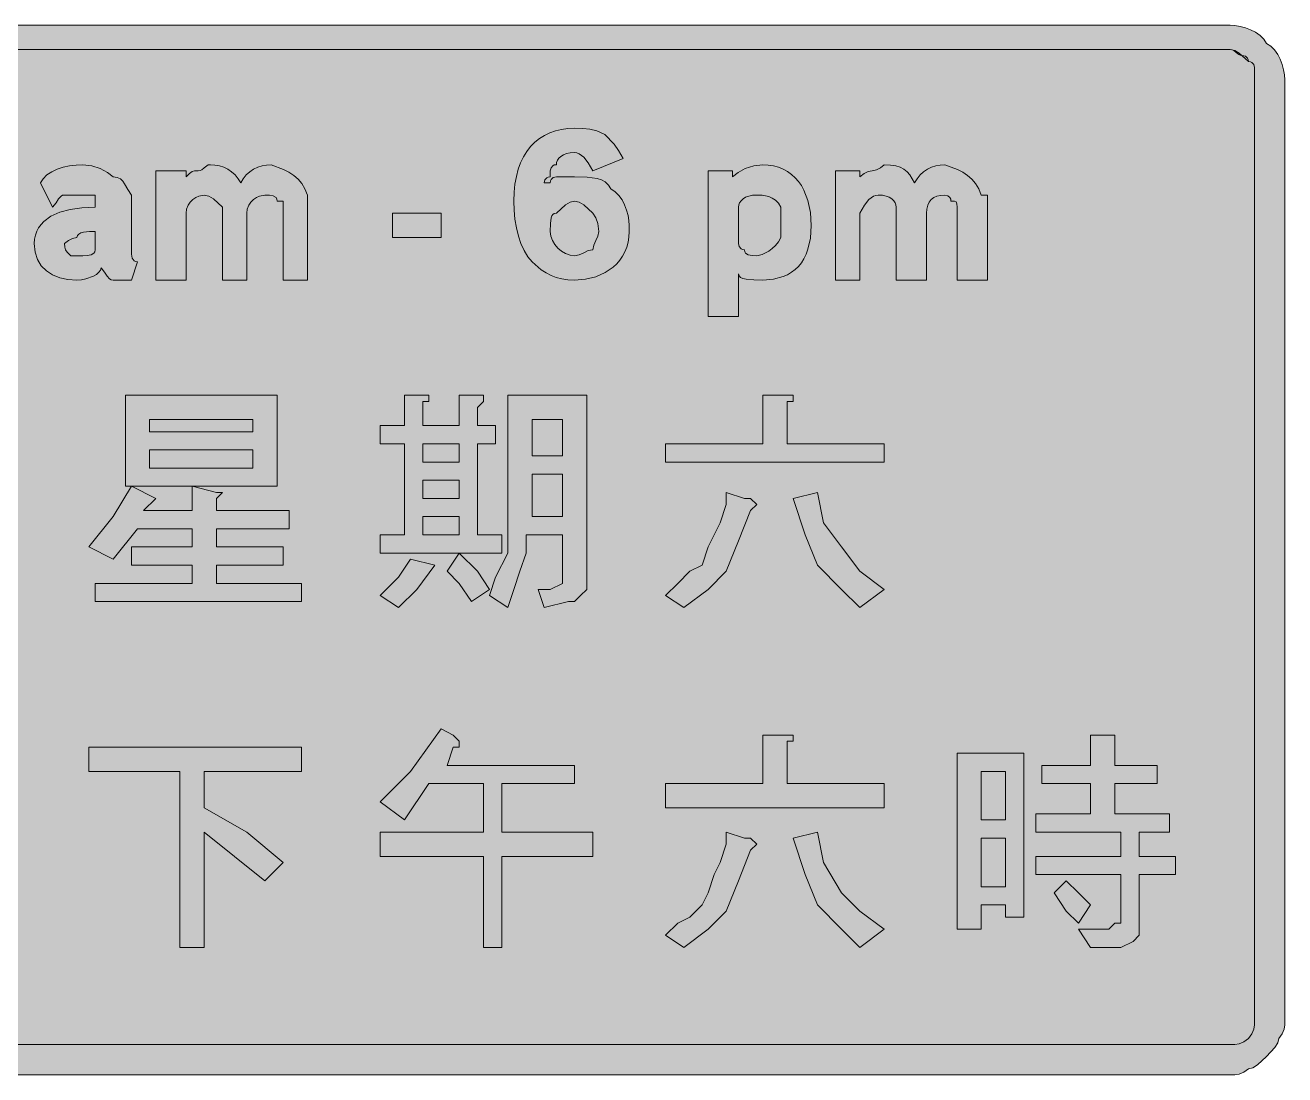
# Model space of a CAD drawing. Header units: metres. Extents: x 13 to 556, y 31 to 239.
# Drawn here: x 307.3 to 556.3, y 31 to 238.6 of the extents above; entities that cross this region are included whole.
import ezdxf

# ---------------------------------------------------------------- set-up
doc = ezdxf.new("R2010")
doc.units = ezdxf.units.M
doc.layers.add('FILL_BLACK_000000', color=7, linetype='Continuous', true_color=0x000000)
doc.layers.add('FILL_WHITE_FFFFFF', color=7, linetype='Continuous', true_color=0xffffff)

msp = doc.modelspace()

# ---------------------------------------------------------------- hatches: boundary and pattern name
at = {"layer": 'FILL_BLACK_000000', "true_color": 0x000000}
h = msp.add_hatch(color=7, dxfattribs=at)
h.dxf.hatch_style = 1
h.paths.add_polyline_path([(546.44, 238.5), (547.46, 238.33), (548.51, 238.05), (549.54, 237.66), (550.52, 237.15), (551.4, 236.53), (552.13, 235.8), (552.69, 234.96), (553.53, 234.4), (554.27, 233.67), (554.88, 232.79), (555.39, 231.81), (555.78, 230.78), (556.06, 229.73), (556.23, 228.71), (556.29, 227.76), (556.29, 41.76), (556.27, 40.86), (556.14, 39.96), (555.78, 39.06), (555.09, 38.16), (554.88, 37.26), (554.34, 36.36), (552.69, 34.56), (550.89, 32.91), (549.99, 32.37), (549.09, 32.16), (548.19, 31.47), (547.29, 31.11), (546.39, 30.98), (545.49, 30.96), (22.29, 30.96), (21.39, 31.02), (20.49, 31.18), (19.59, 31.47), (18.69, 31.86), (16.89, 32.98), (15.09, 34.56), (14.21, 36.36), (13.44, 38.16), (12.9, 39.96), (12.69, 41.76), (12.69, 227.76), (12.9, 229.73), (13.44, 231.81), (14.21, 233.67), (14.64, 234.4), (15.09, 234.96), (16.89, 236.61), (17.79, 237.15), (18.69, 237.36), (19.59, 238.05), (20.49, 238.41), (21.39, 238.54), (22.29, 238.56), (545.49, 238.56), (546.44, 238.5)])
h.paths.add_polyline_path([(20.53, 233.33), (19.72, 232.81), (18.99, 232.11), (18.38, 231.24), (17.9, 230.22), (17.6, 229.05), (17.49, 227.76), (17.49, 41.76), (17.49, 39.36), (17.89, 39.31), (18.18, 39.17), (18.54, 38.76), (18.69, 38.16), (19.59, 37.47), (20.49, 37.11), (21.39, 36.98), (22.29, 36.96), (545.49, 36.96), (546.39, 36.98), (547.29, 37.11), (548.19, 37.47), (549.09, 38.16), (549.78, 39.06), (550.14, 39.96), (550.27, 40.86), (550.29, 41.76), (550.29, 227.76), (550.29, 230.16), (550.14, 230.76), (549.78, 231.17), (549.49, 231.31), (549.09, 231.36), (547.29, 233.01), (546.39, 233.55), (545.49, 233.76), (22.29, 233.76), (21.39, 233.65), (20.53, 233.33)], flags=16)
h = msp.add_hatch(color=7, dxfattribs=at)
h.dxf.hatch_style = 1
h.paths.add_polyline_path([(411.14, 207.76), (411.28, 208.05), (411.69, 208.41), (412.29, 208.56), (415.89, 208.56), (418.36, 208.52), (420.39, 208.26), (421.23, 207.97), (421.97, 207.55), (422.58, 206.95), (423.09, 206.16), (423.93, 205.6), (424.66, 204.87), (425.28, 203.99), (425.79, 203.01), (426.18, 201.98), (426.47, 200.93), (426.63, 199.91), (426.69, 198.96), (426.69, 197.76), (426.63, 196.66), (426.47, 195.62), (426.21, 194.65), (425.85, 193.73), (425.39, 192.87), (424.85, 192.09), (424.24, 191.36), (423.54, 190.71), (421.94, 189.62), (420.11, 188.82), (418.08, 188.33), (415.89, 188.16), (414.59, 188.22), (413.4, 188.38), (412.28, 188.67), (411.24, 189.06), (410.25, 189.57), (409.31, 190.18), (407.49, 191.76), (406.65, 192.77), (405.92, 193.97), (405.3, 195.35), (404.79, 196.86), (404.4, 198.49), (404.11, 200.2), (403.95, 201.96), (403.89, 203.76), (403.95, 205.5), (404.11, 207.13), (404.38, 208.65), (404.75, 210.06), (405.22, 211.35), (405.79, 212.53), (406.45, 213.6), (407.19, 214.56), (408.02, 215.4), (408.93, 216.13), (409.92, 216.75), (410.98, 217.26), (412.11, 217.65), (413.31, 217.93), (414.57, 218.1), (415.89, 218.16), (417.5, 218.14), (418.89, 218.01), (420.28, 217.65), (421.89, 216.96), (423.69, 215.01), (424.59, 213.75), (425.49, 212.16), (419.49, 209.76), (418.59, 211.33), (417.69, 212.46), (416.79, 213.13), (416.34, 213.3), (415.89, 213.36), (415.05, 213.31), (414.31, 213.15), (413.7, 212.92), (413.19, 212.61), (412.8, 212.25), (412.52, 211.84), (412.35, 211.41), (412.29, 210.96), (411.89, 210.91), (411.6, 210.77), (411.24, 210.36), (411.09, 209.76), (411.09, 208.56), (410.69, 208.51), (410.4, 208.37), (410.04, 207.96), (409.89, 207.36), (411.09, 207.36), (411.14, 207.76)])
h.paths.add_polyline_path([(414.09, 203.01), (412.29, 201.36), (411.89, 201.3), (411.6, 201.13), (411.38, 200.85), (411.24, 200.46), (411.11, 199.33), (411.09, 197.76), (411.2, 196.86), (411.5, 196), (411.98, 195.19), (412.59, 194.46), (413.32, 193.85), (414.13, 193.37), (414.99, 193.07), (415.89, 192.96), (416.79, 193.15), (417.69, 193.56), (418.59, 193.97), (419.49, 194.16), (419.68, 195.06), (420.09, 195.96), (420.5, 196.86), (420.69, 197.76), (420.5, 199.33), (420.09, 200.46), (419.49, 201.36), (417.69, 203.01), (416.79, 203.55), (415.89, 203.76), (414.99, 203.55), (414.09, 203.01)], flags=16)
h = msp.add_hatch(color=7, dxfattribs=at)
h.dxf.hatch_style = 1
h.paths.add_polyline_path([(324.69, 188.16), (324.29, 188.21), (323.98, 188.37), (323.49, 188.91), (323, 189.68), (322.29, 190.56), (322.18, 190.11), (321.88, 189.68), (321.4, 189.27), (320.79, 188.91), (319.25, 188.37), (318.39, 188.21), (317.49, 188.16), (315.75, 188.27), (314.15, 188.61), (312.72, 189.17), (311.49, 189.96), (310.48, 190.97), (309.73, 192.21), (309.25, 193.67), (309.09, 195.36), (309.15, 196.23), (309.31, 197.05), (309.58, 197.81), (309.95, 198.51), (310.42, 199.16), (310.99, 199.75), (312.39, 200.76), (314.13, 201.55), (316.18, 202.11), (318.51, 202.45), (321.09, 202.56), (321.09, 204.96), (318.69, 204.96), (315.09, 204.96), (314.69, 204.91), (314.38, 204.75), (313.89, 204.21), (313.4, 203.44), (312.69, 202.56), (310.29, 207.36), (310.85, 208.2), (311.6, 208.93), (312.53, 209.55), (313.59, 210.06), (314.77, 210.45), (316.03, 210.73), (317.34, 210.9), (318.69, 210.96), (320.47, 210.75), (322.14, 210.21), (323.58, 209.44), (324.69, 208.56), (325.48, 208.45), (326.1, 208.17), (326.57, 207.74), (326.94, 207.21), (327.56, 206.03), (328.29, 204.96), (328.29, 194.16), (328.31, 193.28), (328.44, 192.51), (328.8, 191.97), (329.09, 191.81), (329.49, 191.76), (328.29, 188.16), (324.69, 188.16)])
h.paths.add_polyline_path([(315.24, 194.16), (315.6, 193.67), (316.29, 192.96), (318.69, 192.96), (319.57, 192.98), (320.34, 193.11), (320.88, 193.47), (321.04, 193.76), (321.09, 194.16), (321.09, 197.76), (320.02, 197.74), (318.84, 197.61), (318.31, 197.47), (317.88, 197.25), (317.6, 196.96), (317.49, 196.56), (316.61, 196.37), (315.84, 195.96), (315.09, 195.36), (315.11, 194.65), (315.24, 194.16)], flags=16)
h = msp.add_hatch(color=7, dxfattribs=at)
h.dxf.hatch_style = 1
h.paths.add_polyline_path([(353.62, 204.73), (353.02, 204.45), (352.44, 204.06), (351.91, 203.55), (351.48, 202.93), (351.2, 202.2), (351.09, 201.36), (351.09, 188.16), (346.29, 188.16), (346.29, 202.56), (344.49, 204.21), (343.59, 204.75), (342.69, 204.96), (341.62, 204.73), (341.02, 204.45), (340.44, 204.06), (339.91, 203.55), (339.48, 202.93), (339.2, 202.2), (339.09, 201.36), (339.09, 188.16), (333.09, 188.16), (333.09, 209.76), (339.09, 209.76), (339.09, 208.56), (339.8, 209.25), (340.29, 209.61), (340.78, 209.74), (341.49, 209.76), (341.89, 209.81), (342.2, 209.95), (342.69, 210.36), (343.18, 210.77), (343.49, 210.91), (343.89, 210.96), (344.79, 210.9), (345.67, 210.73), (346.53, 210.45), (347.34, 210.06), (348.1, 209.55), (348.78, 208.93), (349.39, 208.2), (349.89, 207.36), (350.39, 208.2), (351, 208.93), (351.68, 209.55), (352.44, 210.06), (353.25, 210.45), (354.11, 210.73), (354.99, 210.9), (355.89, 210.96), (358.36, 210.02), (359.43, 209.48), (360.39, 208.86), (361.23, 208.12), (361.97, 207.25), (362.58, 206.2), (363.09, 204.96), (363.09, 203.76), (363.09, 188.16), (358.29, 188.16), (358.29, 202.56), (358.29, 203.76), (357.09, 203.76), (357.04, 204.16), (356.88, 204.45), (356.34, 204.81), (355.57, 204.94), (354.69, 204.96), (353.62, 204.73)])
h = msp.add_hatch(color=7, dxfattribs=at)
h.dxf.hatch_style = 1
h.paths.add_polyline_path([(462.03, 194.23), (461.67, 193.26), (461.23, 192.38), (460.72, 191.58), (460.14, 190.86), (459.49, 190.23), (458.76, 189.68), (457.98, 189.21), (457.12, 188.83), (455.23, 188.33), (453.09, 188.16), (451.33, 188.18), (449.79, 188.31), (449.18, 188.45), (448.7, 188.67), (448.4, 188.96), (448.29, 189.36), (448.29, 180.96), (442.29, 180.96), (442.29, 209.76), (447.09, 209.76), (447.09, 208.56), (448.2, 209.44), (449.64, 210.21), (451.31, 210.75), (453.09, 210.96), (454.19, 210.9), (455.23, 210.74), (456.2, 210.47), (457.12, 210.1), (457.98, 209.63), (458.76, 209.06), (459.49, 208.4), (460.14, 207.66), (460.72, 206.83), (461.23, 205.92), (462.03, 203.87), (462.52, 201.54), (462.69, 198.96), (462.52, 196.43), (462.03, 194.23)])
h.paths.add_polyline_path([(454.29, 193.86), (454.96, 194.37), (455.6, 194.98), (456.19, 195.72), (456.69, 196.56), (456.69, 201.36), (456.69, 202.56), (456.19, 203.35), (455.6, 203.95), (454.96, 204.37), (454.29, 204.66), (452.98, 204.92), (451.89, 204.96), (451.05, 204.91), (450.32, 204.75), (449.7, 204.52), (449.19, 204.21), (448.8, 203.85), (448.52, 203.44), (448.35, 203.01), (448.29, 202.56), (448.29, 196.56), (448.29, 195.36), (448.44, 194.76), (448.8, 194.35), (449.09, 194.21), (449.49, 194.16), (449.54, 193.76), (449.7, 193.47), (450.24, 193.11), (451.01, 192.98), (451.89, 192.96), (452.98, 193.18), (454.29, 193.86)], flags=16)
h = msp.add_hatch(color=7, dxfattribs=at)
h.dxf.hatch_style = 1
h.paths.add_polyline_path([(488.25, 204.9), (487.52, 204.73), (486.9, 204.45), (486.39, 204.06), (486, 203.55), (485.72, 202.93), (485.55, 202.2), (485.49, 201.36), (485.49, 188.16), (479.49, 188.16), (479.49, 202.56), (479.43, 203.01), (479.27, 203.44), (478.98, 203.85), (478.59, 204.21), (478.08, 204.52), (477.46, 204.75), (476.73, 204.91), (475.89, 204.96), (475.44, 204.9), (474.99, 204.73), (474.09, 204.06), (473.19, 202.93), (472.29, 201.36), (472.29, 188.16), (467.49, 188.16), (467.49, 209.76), (472.29, 209.76), (472.29, 208.56), (473.17, 209.25), (473.94, 209.61), (474.69, 209.76), (475.57, 209.95), (476.34, 210.36), (477.09, 210.96), (478.33, 210.9), (479.38, 210.73), (480.25, 210.45), (480.99, 210.06), (481.61, 209.55), (482.15, 208.93), (483.09, 207.36), (483.59, 208.2), (484.2, 208.93), (484.88, 209.55), (485.64, 210.06), (486.45, 210.45), (487.31, 210.73), (488.19, 210.9), (489.09, 210.96), (491.57, 210.02), (492.63, 209.48), (493.59, 208.86), (494.43, 208.12), (495.17, 207.25), (495.78, 206.2), (496.29, 204.96), (497.49, 204.96), (497.49, 203.76), (497.49, 188.16), (491.49, 188.16), (491.49, 202.56), (491.47, 203.25), (491.34, 203.61), (490.98, 203.74), (490.29, 203.76), (490.24, 204.16), (490.1, 204.45), (489.69, 204.81), (489.09, 204.96), (488.25, 204.9)])
h = msp.add_hatch(color=7, dxfattribs=at)
h.dxf.hatch_style = 1
h.paths.add_polyline_path([(389.49, 196.56), (379.89, 196.56), (379.89, 201.36), (389.49, 201.36), (389.49, 196.56)])
h = msp.add_hatch(color=7, dxfattribs=at)
h.dxf.hatch_style = 1
h.paths.add_polyline_path([(327.09, 165.36), (357.09, 165.36), (357.09, 147.36), (327.09, 147.36), (327.09, 165.36)])
h.paths.add_polyline_path([(331.89, 160.56), (331.89, 158.16), (352.29, 158.16), (352.29, 160.56), (331.89, 160.56)], flags=16)
h.paths.add_polyline_path([(352.29, 154.56), (331.89, 154.56), (331.89, 150.96), (352.29, 150.96), (352.29, 154.56)], flags=16)
h = msp.add_hatch(color=7, dxfattribs=at)
h.dxf.hatch_style = 1
h.paths.add_polyline_path([(387.09, 165.36), (387.09, 164.16), (385.89, 164.16), (385.89, 159.36), (393.09, 159.36), (393.09, 165.36), (396.69, 165.36), (397.89, 165.36), (397.89, 164.16), (396.69, 162.96), (396.69, 159.36), (400.29, 159.36), (400.29, 155.76), (396.69, 155.76), (396.69, 137.76), (401.49, 137.76), (401.49, 134.16), (377.49, 134.16), (377.49, 137.76), (382.29, 137.76), (382.29, 155.76), (377.49, 155.76), (377.49, 159.36), (382.29, 159.36), (382.29, 165.36), (385.89, 165.36), (387.09, 165.36)])
h.paths.add_polyline_path([(385.89, 144.96), (393.09, 144.96), (393.09, 148.56), (385.89, 148.56), (385.89, 144.96)], flags=16)
h.paths.add_polyline_path([(385.89, 141.36), (385.89, 137.76), (393.09, 137.76), (393.09, 141.36), (385.89, 141.36)], flags=16)
h.paths.add_polyline_path([(393.09, 155.76), (385.89, 155.76), (385.89, 152.16), (393.09, 152.16), (393.09, 155.76)], flags=16)
h = msp.add_hatch(color=7, dxfattribs=at)
h.dxf.hatch_style = 1
h.paths.add_polyline_path([(418.29, 126.96), (417.09, 125.76), (415.89, 124.56), (414.69, 124.56), (409.89, 123.36), (408.69, 126.96), (411.09, 126.96), (413.49, 128.16), (413.49, 129.36), (413.49, 137.76), (406.29, 137.76), (406.29, 134.16), (405.09, 130.56), (403.89, 126.96), (402.69, 123.36), (399.09, 125.76), (400.29, 129.36), (402.69, 134.16), (402.69, 138.96), (402.69, 146.16), (402.69, 165.36), (418.29, 165.36), (418.29, 129.36), (418.29, 126.96)])
h.paths.add_polyline_path([(407.49, 149.76), (407.49, 141.36), (413.49, 141.36), (413.49, 149.76), (407.49, 149.76)], flags=16)
h.paths.add_polyline_path([(413.49, 160.56), (407.49, 160.56), (407.49, 153.36), (413.49, 153.36), (413.49, 160.56)], flags=16)
h = msp.add_hatch(color=7, dxfattribs=at)
h.dxf.hatch_style = 1
h.paths.add_polyline_path([(457.89, 165.36), (459.09, 165.36), (459.09, 164.16), (457.89, 164.16), (457.89, 155.76), (477.09, 155.76), (477.09, 152.16), (433.89, 152.16), (433.89, 155.76), (453.09, 155.76), (453.09, 165.36), (456.69, 165.36), (457.89, 165.36)])
h = msp.add_hatch(color=7, dxfattribs=at)
h.dxf.hatch_style = 1
h.paths.add_polyline_path([(330.69, 142.56), (340.29, 142.56), (340.29, 147.36), (345.09, 146.16), (346.29, 146.16), (345.09, 144.96), (345.09, 142.56), (359.49, 142.56), (359.49, 138.96), (345.09, 138.96), (345.09, 135.36), (358.29, 135.36), (358.29, 131.76), (345.09, 131.76), (345.09, 128.16), (361.89, 128.16), (361.89, 124.56), (321.09, 124.56), (321.09, 128.16), (340.29, 128.16), (340.29, 131.76), (328.29, 131.76), (328.29, 135.36), (340.29, 135.36), (340.29, 138.96), (329.49, 138.96), (324.69, 132.96), (319.89, 135.36), (324.69, 141.36), (328.29, 147.36), (333.09, 144.96), (330.69, 142.56)])
h = msp.add_hatch(color=7, dxfattribs=at)
h.dxf.hatch_style = 1
h.paths.add_polyline_path([(450.69, 144.96), (451.89, 143.76), (450.69, 142.56), (448.29, 136.56), (445.89, 130.56), (442.29, 126.96), (437.49, 123.36), (433.89, 125.76), (436.29, 128.16), (438.69, 130.56), (441.09, 131.76), (442.29, 135.36), (443.49, 137.76), (444.69, 140.16), (445.89, 143.76), (445.89, 146.16), (449.49, 144.96), (450.69, 144.96)])
h = msp.add_hatch(color=7, dxfattribs=at)
h.dxf.hatch_style = 1
h.paths.add_polyline_path([(465.09, 140.16), (468.69, 135.36), (472.29, 130.56), (477.09, 126.96), (472.29, 123.36), (468.69, 126.96), (463.89, 131.76), (461.49, 137.76), (459.09, 144.96), (463.89, 146.16), (465.09, 140.16)])
h = msp.add_hatch(color=7, dxfattribs=at)
h.dxf.hatch_style = 1
h.paths.add_polyline_path([(381.09, 129.36), (383.49, 132.96), (388.29, 131.76), (384.69, 126.96), (381.09, 123.36), (377.49, 125.76), (381.09, 129.36)])
h = msp.add_hatch(color=7, dxfattribs=at)
h.dxf.hatch_style = 1
h.paths.add_polyline_path([(396.69, 130.56), (399.09, 126.96), (395.49, 124.56), (393.09, 128.16), (390.69, 130.56), (393.09, 134.16), (396.69, 130.56)])
h = msp.add_hatch(color=7, dxfattribs=at)
h.dxf.hatch_style = 1
h.paths.add_polyline_path([(383.49, 90.96), (389.49, 99.36), (391.89, 98.16), (393.09, 96.96), (393.09, 95.76), (391.89, 95.76), (390.69, 92.16), (415.89, 92.16), (415.89, 88.56), (401.49, 88.56), (401.49, 78.96), (419.49, 78.96), (419.49, 74.16), (401.49, 74.16), (401.49, 56.16), (397.89, 56.16), (397.89, 74.16), (377.49, 74.16), (377.49, 78.96), (397.89, 78.96), (397.89, 88.56), (387.09, 88.56), (382.29, 81.36), (377.49, 84.96), (383.49, 90.96)])
h = msp.add_hatch(color=7, dxfattribs=at)
h.dxf.hatch_style = 1
h.paths.add_polyline_path([(457.89, 98.16), (459.09, 98.16), (459.09, 96.96), (457.89, 96.96), (457.89, 88.56), (477.09, 88.56), (477.09, 83.76), (433.89, 83.76), (433.89, 88.56), (453.09, 88.56), (453.09, 98.16), (456.69, 98.16), (457.89, 98.16)])
h = msp.add_hatch(color=7, dxfattribs=at)
h.dxf.hatch_style = 1
h.paths.add_polyline_path([(517.89, 88.56), (508.29, 88.56), (508.29, 92.16), (517.89, 92.16), (517.89, 98.16), (521.49, 98.16), (522.69, 98.16), (522.69, 96.96), (522.69, 92.16), (531.09, 92.16), (531.09, 88.56), (522.69, 88.56), (522.69, 82.56), (533.49, 82.56), (533.49, 78.96), (527.49, 78.96), (527.49, 74.16), (534.69, 74.16), (534.69, 70.56), (527.49, 70.56), (527.49, 60.96), (527.49, 58.56), (526.29, 57.36), (523.89, 56.16), (521.49, 56.16), (517.89, 56.16), (515.49, 59.76), (520.29, 59.76), (521.49, 59.76), (522.69, 60.96), (523.89, 60.96), (523.89, 62.16), (523.89, 70.56), (507.09, 70.56), (507.09, 74.16), (523.89, 74.16), (523.89, 78.96), (507.09, 78.96), (507.09, 82.56), (517.89, 82.56), (517.89, 88.56)])
h = msp.add_hatch(color=7, dxfattribs=at)
h.dxf.hatch_style = 1
h.paths.add_polyline_path([(361.89, 95.76), (361.89, 90.96), (342.69, 90.96), (342.69, 83.76), (351.09, 78.96), (358.29, 72.96), (354.69, 69.36), (348.69, 74.16), (342.69, 78.96), (342.69, 56.16), (337.89, 56.16), (337.89, 90.96), (319.89, 90.96), (319.89, 95.76), (361.89, 95.76)])
h = msp.add_hatch(color=7, dxfattribs=at)
h.dxf.hatch_style = 1
h.paths.add_polyline_path([(501.09, 62.16), (501.09, 64.56), (496.29, 64.56), (496.29, 59.76), (491.49, 59.76), (491.49, 62.16), (491.49, 94.56), (504.69, 94.56), (504.69, 62.16), (501.09, 62.16)])
h.paths.add_polyline_path([(496.29, 90.96), (496.29, 81.36), (501.09, 81.36), (501.09, 90.96), (496.29, 90.96)], flags=16)
h.paths.add_polyline_path([(501.09, 77.76), (496.29, 77.76), (496.29, 68.16), (501.09, 68.16), (501.09, 77.76)], flags=16)
h = msp.add_hatch(color=7, dxfattribs=at)
h.dxf.hatch_style = 1
h.paths.add_polyline_path([(450.69, 77.76), (451.89, 76.56), (450.69, 75.36), (448.29, 69.36), (445.89, 63.36), (442.29, 59.76), (437.49, 56.16), (433.89, 58.56), (436.29, 60.96), (438.69, 62.16), (441.09, 64.56), (442.29, 66.96), (443.49, 70.56), (444.69, 72.96), (445.89, 76.56), (445.89, 78.96), (449.49, 77.76), (450.69, 77.76)])
h = msp.add_hatch(color=7, dxfattribs=at)
h.dxf.hatch_style = 1
h.paths.add_polyline_path([(465.09, 72.96), (468.69, 66.96), (472.29, 63.36), (477.09, 59.76), (472.29, 56.16), (468.69, 59.76), (463.89, 64.56), (461.49, 70.56), (459.09, 77.76), (463.89, 78.96), (465.09, 72.96)])
h = msp.add_hatch(color=7, dxfattribs=at)
h.dxf.hatch_style = 1
h.paths.add_polyline_path([(515.49, 66.96), (517.89, 64.56), (515.49, 60.96), (513.09, 63.36), (510.69, 66.96), (513.09, 69.36), (515.49, 66.96)])
at = {"layer": 'FILL_WHITE_FFFFFF', "true_color": 0xffffff}
h = msp.add_hatch(color=7, dxfattribs=at)
h.dxf.hatch_style = 1
h.paths.add_polyline_path([(545.49, 233.76), (545.89, 233.71), (546.2, 233.57), (546.69, 233.16), (547.18, 232.75), (547.49, 232.61), (547.89, 232.56), (548.49, 232.41), (548.9, 232.05), (549.04, 231.76), (549.09, 231.36), (549.49, 231.31), (549.78, 231.17), (550.14, 230.76), (550.29, 230.16), (550.29, 227.76), (550.29, 41.76), (550.27, 40.86), (550.14, 39.96), (549.78, 39.06), (549.09, 38.16), (548.19, 37.47), (547.29, 37.11), (546.39, 36.98), (545.49, 36.96), (22.29, 36.96), (21.39, 36.98), (20.49, 37.11), (19.59, 37.47), (18.69, 38.16), (18.54, 38.76), (18.18, 39.17), (17.89, 39.31), (17.49, 39.36), (17.49, 41.76), (17.49, 227.76), (17.6, 229.05), (17.9, 230.22), (18.38, 231.24), (18.99, 232.11), (19.72, 232.81), (20.53, 233.33), (21.39, 233.65), (22.29, 233.76), (545.49, 233.76)])

# ---------------------------------------------------------------- linework, layer by layer
at = {"layer": 'FILL_BLACK_000000', "lineweight": 0, "true_color": 0x000000}
for points in [[(22.29, 238.56), (545.49, 238.56), (546.44, 238.5), (547.46, 238.33), (548.51, 238.05), (549.54, 237.66), (550.52, 237.15), (551.4, 236.53), (552.13, 235.8), (552.69, 234.96), (553.53, 234.4), (554.27, 233.67), (554.88, 232.79), (555.39, 231.81), (555.78, 230.78), (556.06, 229.73), (556.23, 228.71), (556.29, 227.76), (556.29, 41.76), (556.27, 40.86), (556.14, 39.96), (555.78, 39.06), (555.09, 38.16), (554.88, 37.26), (554.34, 36.36), (552.69, 34.56), (550.89, 32.91), (549.99, 32.37), (549.09, 32.16), (548.19, 31.47), (547.29, 31.11), (546.39, 30.98), (545.49, 30.96), (22.29, 30.96)], [(22.29, 36.96), (545.49, 36.96), (546.39, 36.98), (547.29, 37.11), (548.19, 37.47), (549.09, 38.16), (549.78, 39.06), (550.14, 39.96), (550.27, 40.86), (550.29, 41.76), (550.29, 227.76), (550.29, 230.16), (550.14, 230.76), (549.78, 231.17), (549.49, 231.31), (549.09, 231.36), (547.29, 233.01), (546.39, 233.55), (545.49, 233.76), (22.29, 233.76)]]:
    msp.add_lwpolyline(points, dxfattribs=at)
for points in [[(411.14, 207.76), (411.28, 208.05), (411.69, 208.41), (412.29, 208.56), (415.89, 208.56), (418.36, 208.52), (420.39, 208.26), (421.23, 207.97), (421.97, 207.55), (422.58, 206.95), (423.09, 206.16), (423.93, 205.6), (424.66, 204.87), (425.28, 203.99), (425.79, 203.01), (426.18, 201.98), (426.47, 200.93), (426.63, 199.91), (426.69, 198.96), (426.69, 197.76), (426.63, 196.66), (426.47, 195.62), (426.21, 194.65), (425.85, 193.73), (425.39, 192.87), (424.85, 192.09), (424.24, 191.36), (423.54, 190.71), (421.94, 189.62), (420.11, 188.82), (418.08, 188.33), (415.89, 188.16), (414.59, 188.22), (413.4, 188.38), (412.28, 188.67), (411.24, 189.06), (410.25, 189.57), (409.31, 190.18), (407.49, 191.76), (406.65, 192.77), (405.92, 193.97), (405.3, 195.35), (404.79, 196.86), (404.4, 198.49), (404.11, 200.2), (403.95, 201.96), (403.89, 203.76), (403.95, 205.5), (404.11, 207.13), (404.38, 208.65), (404.75, 210.06), (405.22, 211.35), (405.79, 212.53), (406.45, 213.6), (407.19, 214.56), (408.02, 215.4), (408.93, 216.13), (409.92, 216.75), (410.98, 217.26), (412.11, 217.65), (413.31, 217.93), (414.57, 218.1), (415.89, 218.16), (417.5, 218.14), (418.89, 218.01), (420.28, 217.65), (421.89, 216.96), (423.69, 215.01), (424.59, 213.75), (425.49, 212.16), (419.49, 209.76), (418.59, 211.33), (417.69, 212.46), (416.79, 213.13), (416.34, 213.3), (415.89, 213.36), (415.05, 213.31), (414.31, 213.15), (413.7, 212.92), (413.19, 212.61), (412.8, 212.25), (412.52, 211.84), (412.35, 211.41), (412.29, 210.96), (411.89, 210.91), (411.6, 210.77), (411.24, 210.36), (411.09, 209.76), (411.09, 208.56), (410.69, 208.51), (410.4, 208.37), (410.04, 207.96), (409.89, 207.36), (411.09, 207.36)], [(324.69, 188.16), (324.29, 188.21), (323.98, 188.37), (323.49, 188.91), (323, 189.68), (322.29, 190.56), (322.18, 190.11), (321.88, 189.68), (321.4, 189.27), (320.79, 188.91), (319.25, 188.37), (318.39, 188.21), (317.49, 188.16), (315.75, 188.27), (314.15, 188.61), (312.72, 189.17), (311.49, 189.96), (310.48, 190.97), (309.73, 192.21), (309.25, 193.67), (309.09, 195.36), (309.15, 196.23), (309.31, 197.05), (309.58, 197.81), (309.95, 198.51), (310.42, 199.16), (310.99, 199.75), (312.39, 200.76), (314.13, 201.55), (316.18, 202.11), (318.51, 202.45), (321.09, 202.56), (321.09, 204.96), (318.69, 204.96), (315.09, 204.96), (314.69, 204.91), (314.38, 204.75), (313.89, 204.21), (313.4, 203.44), (312.69, 202.56), (310.29, 207.36), (310.85, 208.2), (311.6, 208.93), (312.53, 209.55), (313.59, 210.06), (314.77, 210.45), (316.03, 210.73), (317.34, 210.9), (318.69, 210.96), (320.47, 210.75), (322.14, 210.21), (323.58, 209.44), (324.69, 208.56), (325.48, 208.45), (326.1, 208.17), (326.57, 207.74), (326.94, 207.21), (327.56, 206.03), (328.29, 204.96), (328.29, 194.16), (328.31, 193.28), (328.44, 192.51), (328.8, 191.97), (329.09, 191.81), (329.49, 191.76), (328.29, 188.16)], [(353.62, 204.73), (353.02, 204.45), (352.44, 204.06), (351.91, 203.55), (351.48, 202.93), (351.2, 202.2), (351.09, 201.36), (351.09, 188.16), (346.29, 188.16), (346.29, 202.56), (344.49, 204.21), (343.59, 204.75), (342.69, 204.96), (341.62, 204.73), (341.02, 204.45), (340.44, 204.06), (339.91, 203.55), (339.48, 202.93), (339.2, 202.2), (339.09, 201.36), (339.09, 188.16), (333.09, 188.16), (333.09, 209.76), (339.09, 209.76), (339.09, 208.56), (339.8, 209.25), (340.29, 209.61), (340.78, 209.74), (341.49, 209.76), (341.89, 209.81), (342.2, 209.95), (342.69, 210.36), (343.18, 210.77), (343.49, 210.91), (343.89, 210.96), (344.79, 210.9), (345.67, 210.73), (346.53, 210.45), (347.34, 210.06), (348.1, 209.55), (348.78, 208.93), (349.39, 208.2), (349.89, 207.36), (350.39, 208.2), (351, 208.93), (351.68, 209.55), (352.44, 210.06), (353.25, 210.45), (354.11, 210.73), (354.99, 210.9), (355.89, 210.96), (358.36, 210.02), (359.43, 209.48), (360.39, 208.86), (361.23, 208.12), (361.97, 207.25), (362.58, 206.2), (363.09, 204.96), (363.09, 203.76), (363.09, 188.16), (358.29, 188.16), (358.29, 202.56), (358.29, 203.76), (357.09, 203.76), (357.04, 204.16), (356.88, 204.45), (356.34, 204.81), (355.57, 204.94), (354.69, 204.96)], [(462.03, 194.23), (461.67, 193.26), (461.23, 192.38), (460.72, 191.58), (460.14, 190.86), (459.49, 190.23), (458.76, 189.68), (457.98, 189.21), (457.12, 188.83), (455.23, 188.33), (453.09, 188.16), (451.33, 188.18), (449.79, 188.31), (449.18, 188.45), (448.7, 188.67), (448.4, 188.96), (448.29, 189.36), (448.29, 180.96), (442.29, 180.96), (442.29, 209.76), (447.09, 209.76), (447.09, 208.56), (448.2, 209.44), (449.64, 210.21), (451.31, 210.75), (453.09, 210.96), (454.19, 210.9), (455.23, 210.74), (456.2, 210.47), (457.12, 210.1), (457.98, 209.63), (458.76, 209.06), (459.49, 208.4), (460.14, 207.66), (460.72, 206.83), (461.23, 205.92), (462.03, 203.87), (462.52, 201.54), (462.69, 198.96), (462.52, 196.43)], [(488.25, 204.9), (487.52, 204.73), (486.9, 204.45), (486.39, 204.06), (486, 203.55), (485.72, 202.93), (485.55, 202.2), (485.49, 201.36), (485.49, 188.16), (479.49, 188.16), (479.49, 202.56), (479.43, 203.01), (479.27, 203.44), (478.98, 203.85), (478.59, 204.21), (478.08, 204.52), (477.46, 204.75), (476.73, 204.91), (475.89, 204.96), (475.44, 204.9), (474.99, 204.73), (474.09, 204.06), (473.19, 202.93), (472.29, 201.36), (472.29, 188.16), (467.49, 188.16), (467.49, 209.76), (472.29, 209.76), (472.29, 208.56), (473.17, 209.25), (473.94, 209.61), (474.69, 209.76), (475.57, 209.95), (476.34, 210.36), (477.09, 210.96), (478.33, 210.9), (479.38, 210.73), (480.25, 210.45), (480.99, 210.06), (481.61, 209.55), (482.15, 208.93), (483.09, 207.36), (483.59, 208.2), (484.2, 208.93), (484.88, 209.55), (485.64, 210.06), (486.45, 210.45), (487.31, 210.73), (488.19, 210.9), (489.09, 210.96), (491.57, 210.02), (492.63, 209.48), (493.59, 208.86), (494.43, 208.12), (495.17, 207.25), (495.78, 206.2), (496.29, 204.96), (497.49, 204.96), (497.49, 203.76), (497.49, 188.16), (491.49, 188.16), (491.49, 202.56), (491.47, 203.25), (491.34, 203.61), (490.98, 203.74), (490.29, 203.76), (490.24, 204.16), (490.1, 204.45), (489.69, 204.81), (489.09, 204.96)], [(454.29, 193.86), (454.96, 194.37), (455.6, 194.98), (456.19, 195.72), (456.69, 196.56), (456.69, 201.36), (456.69, 202.56), (456.19, 203.35), (455.6, 203.95), (454.96, 204.37), (454.29, 204.66), (452.98, 204.92), (451.89, 204.96), (451.05, 204.91), (450.32, 204.75), (449.7, 204.52), (449.19, 204.21), (448.8, 203.85), (448.52, 203.44), (448.35, 203.01), (448.29, 202.56), (448.29, 196.56), (448.29, 195.36), (448.44, 194.76), (448.8, 194.35), (449.09, 194.21), (449.49, 194.16), (449.54, 193.76), (449.7, 193.47), (450.24, 193.11), (451.01, 192.98), (451.89, 192.96), (452.98, 193.18)], [(414.09, 203.01), (412.29, 201.36), (411.89, 201.3), (411.6, 201.13), (411.38, 200.85), (411.24, 200.46), (411.11, 199.33), (411.09, 197.76), (411.2, 196.86), (411.5, 196), (411.98, 195.19), (412.59, 194.46), (413.32, 193.85), (414.13, 193.37), (414.99, 193.07), (415.89, 192.96), (416.79, 193.15), (417.69, 193.56), (418.59, 193.97), (419.49, 194.16), (419.68, 195.06), (420.09, 195.96), (420.5, 196.86), (420.69, 197.76), (420.5, 199.33), (420.09, 200.46), (419.49, 201.36), (417.69, 203.01), (416.79, 203.55), (415.89, 203.76), (414.99, 203.55)], [(389.49, 196.56), (379.89, 196.56), (379.89, 201.36), (389.49, 201.36)], [(315.24, 194.16), (315.6, 193.67), (316.29, 192.96), (318.69, 192.96), (319.57, 192.98), (320.34, 193.11), (320.88, 193.47), (321.04, 193.76), (321.09, 194.16), (321.09, 197.76), (320.02, 197.74), (318.84, 197.61), (318.31, 197.47), (317.88, 197.25), (317.6, 196.96), (317.49, 196.56), (316.61, 196.37), (315.84, 195.96), (315.09, 195.36), (315.11, 194.65)], [(327.09, 165.36), (357.09, 165.36), (357.09, 147.36), (327.09, 147.36)], [(387.09, 165.36), (387.09, 164.16), (385.89, 164.16), (385.89, 159.36), (393.09, 159.36), (393.09, 165.36), (396.69, 165.36), (397.89, 165.36), (397.89, 164.16), (396.69, 162.96), (396.69, 159.36), (400.29, 159.36), (400.29, 155.76), (396.69, 155.76), (396.69, 137.76), (401.49, 137.76), (401.49, 134.16), (377.49, 134.16), (377.49, 137.76), (382.29, 137.76), (382.29, 155.76), (377.49, 155.76), (377.49, 159.36), (382.29, 159.36), (382.29, 165.36), (385.89, 165.36)], [(418.29, 126.96), (417.09, 125.76), (415.89, 124.56), (414.69, 124.56), (409.89, 123.36), (408.69, 126.96), (411.09, 126.96), (413.49, 128.16), (413.49, 129.36), (413.49, 137.76), (406.29, 137.76), (406.29, 134.16), (405.09, 130.56), (403.89, 126.96), (402.69, 123.36), (399.09, 125.76), (400.29, 129.36), (402.69, 134.16), (402.69, 138.96), (402.69, 146.16), (402.69, 165.36), (418.29, 165.36), (418.29, 129.36)], [(457.89, 165.36), (459.09, 165.36), (459.09, 164.16), (457.89, 164.16), (457.89, 155.76), (477.09, 155.76), (477.09, 152.16), (433.89, 152.16), (433.89, 155.76), (453.09, 155.76), (453.09, 165.36), (456.69, 165.36)], [(331.89, 160.56), (331.89, 158.16), (352.29, 158.16), (352.29, 160.56)], [(413.49, 160.56), (407.49, 160.56), (407.49, 153.36), (413.49, 153.36)], [(352.29, 154.56), (331.89, 154.56), (331.89, 150.96), (352.29, 150.96)], [(393.09, 155.76), (385.89, 155.76), (385.89, 152.16), (393.09, 152.16)], [(407.49, 149.76), (407.49, 141.36), (413.49, 141.36), (413.49, 149.76)], [(330.69, 142.56), (340.29, 142.56), (340.29, 147.36), (345.09, 146.16), (346.29, 146.16), (345.09, 144.96), (345.09, 142.56), (359.49, 142.56), (359.49, 138.96), (345.09, 138.96), (345.09, 135.36), (358.29, 135.36), (358.29, 131.76), (345.09, 131.76), (345.09, 128.16), (361.89, 128.16), (361.89, 124.56), (321.09, 124.56), (321.09, 128.16), (340.29, 128.16), (340.29, 131.76), (328.29, 131.76), (328.29, 135.36), (340.29, 135.36), (340.29, 138.96), (329.49, 138.96), (324.69, 132.96), (319.89, 135.36), (324.69, 141.36), (328.29, 147.36), (333.09, 144.96)], [(385.89, 144.96), (393.09, 144.96), (393.09, 148.56), (385.89, 148.56)], [(450.69, 144.96), (451.89, 143.76), (450.69, 142.56), (448.29, 136.56), (445.89, 130.56), (442.29, 126.96), (437.49, 123.36), (433.89, 125.76), (436.29, 128.16), (438.69, 130.56), (441.09, 131.76), (442.29, 135.36), (443.49, 137.76), (444.69, 140.16), (445.89, 143.76), (445.89, 146.16), (449.49, 144.96)], [(465.09, 140.16), (468.69, 135.36), (472.29, 130.56), (477.09, 126.96), (472.29, 123.36), (468.69, 126.96), (463.89, 131.76), (461.49, 137.76), (459.09, 144.96), (463.89, 146.16)], [(385.89, 141.36), (385.89, 137.76), (393.09, 137.76), (393.09, 141.36)], [(381.09, 129.36), (383.49, 132.96), (388.29, 131.76), (384.69, 126.96), (381.09, 123.36), (377.49, 125.76)], [(396.69, 130.56), (399.09, 126.96), (395.49, 124.56), (393.09, 128.16), (390.69, 130.56), (393.09, 134.16)], [(383.49, 90.96), (389.49, 99.36), (391.89, 98.16), (393.09, 96.96), (393.09, 95.76), (391.89, 95.76), (390.69, 92.16), (415.89, 92.16), (415.89, 88.56), (401.49, 88.56), (401.49, 78.96), (419.49, 78.96), (419.49, 74.16), (401.49, 74.16), (401.49, 56.16), (397.89, 56.16), (397.89, 74.16), (377.49, 74.16), (377.49, 78.96), (397.89, 78.96), (397.89, 88.56), (387.09, 88.56), (382.29, 81.36), (377.49, 84.96)], [(457.89, 98.16), (459.09, 98.16), (459.09, 96.96), (457.89, 96.96), (457.89, 88.56), (477.09, 88.56), (477.09, 83.76), (433.89, 83.76), (433.89, 88.56), (453.09, 88.56), (453.09, 98.16), (456.69, 98.16)], [(517.89, 88.56), (508.29, 88.56), (508.29, 92.16), (517.89, 92.16), (517.89, 98.16), (521.49, 98.16), (522.69, 98.16), (522.69, 96.96), (522.69, 92.16), (531.09, 92.16), (531.09, 88.56), (522.69, 88.56), (522.69, 82.56), (533.49, 82.56), (533.49, 78.96), (527.49, 78.96), (527.49, 74.16), (534.69, 74.16), (534.69, 70.56), (527.49, 70.56), (527.49, 60.96), (527.49, 58.56), (526.29, 57.36), (523.89, 56.16), (521.49, 56.16), (517.89, 56.16), (515.49, 59.76), (520.29, 59.76), (521.49, 59.76), (522.69, 60.96), (523.89, 60.96), (523.89, 62.16), (523.89, 70.56), (507.09, 70.56), (507.09, 74.16), (523.89, 74.16), (523.89, 78.96), (507.09, 78.96), (507.09, 82.56), (517.89, 82.56)], [(361.89, 95.76), (361.89, 90.96), (342.69, 90.96), (342.69, 83.76), (351.09, 78.96), (358.29, 72.96), (354.69, 69.36), (348.69, 74.16), (342.69, 78.96), (342.69, 56.16), (337.89, 56.16), (337.89, 90.96), (319.89, 90.96), (319.89, 95.76)], [(501.09, 62.16), (501.09, 64.56), (496.29, 64.56), (496.29, 59.76), (491.49, 59.76), (491.49, 62.16), (491.49, 94.56), (504.69, 94.56), (504.69, 62.16)], [(496.29, 90.96), (496.29, 81.36), (501.09, 81.36), (501.09, 90.96)], [(450.69, 77.76), (451.89, 76.56), (450.69, 75.36), (448.29, 69.36), (445.89, 63.36), (442.29, 59.76), (437.49, 56.16), (433.89, 58.56), (436.29, 60.96), (438.69, 62.16), (441.09, 64.56), (442.29, 66.96), (443.49, 70.56), (444.69, 72.96), (445.89, 76.56), (445.89, 78.96), (449.49, 77.76)], [(465.09, 72.96), (468.69, 66.96), (472.29, 63.36), (477.09, 59.76), (472.29, 56.16), (468.69, 59.76), (463.89, 64.56), (461.49, 70.56), (459.09, 77.76), (463.89, 78.96)], [(501.09, 77.76), (496.29, 77.76), (496.29, 68.16), (501.09, 68.16)], [(515.49, 66.96), (517.89, 64.56), (515.49, 60.96), (513.09, 63.36), (510.69, 66.96), (513.09, 69.36)]]:
    msp.add_lwpolyline(points, close=True, dxfattribs=at)
at = {"layer": 'FILL_WHITE_FFFFFF', "lineweight": 0, "true_color": 0xffffff}
msp.add_lwpolyline([(22.29, 233.76), (545.49, 233.76), (545.89, 233.71), (546.2, 233.57), (546.69, 233.16), (547.18, 232.75), (547.49, 232.61), (547.89, 232.56), (548.49, 232.41), (548.9, 232.05), (549.04, 231.76), (549.09, 231.36), (549.49, 231.31), (549.78, 231.17), (550.14, 230.76), (550.29, 230.16), (550.29, 227.76), (550.29, 41.76), (550.27, 40.86), (550.14, 39.96), (549.78, 39.06), (549.09, 38.16), (548.19, 37.47), (547.29, 37.11), (546.39, 36.98), (545.49, 36.96), (22.29, 36.96)], dxfattribs=at)

doc.saveas('drawing.dxf')
